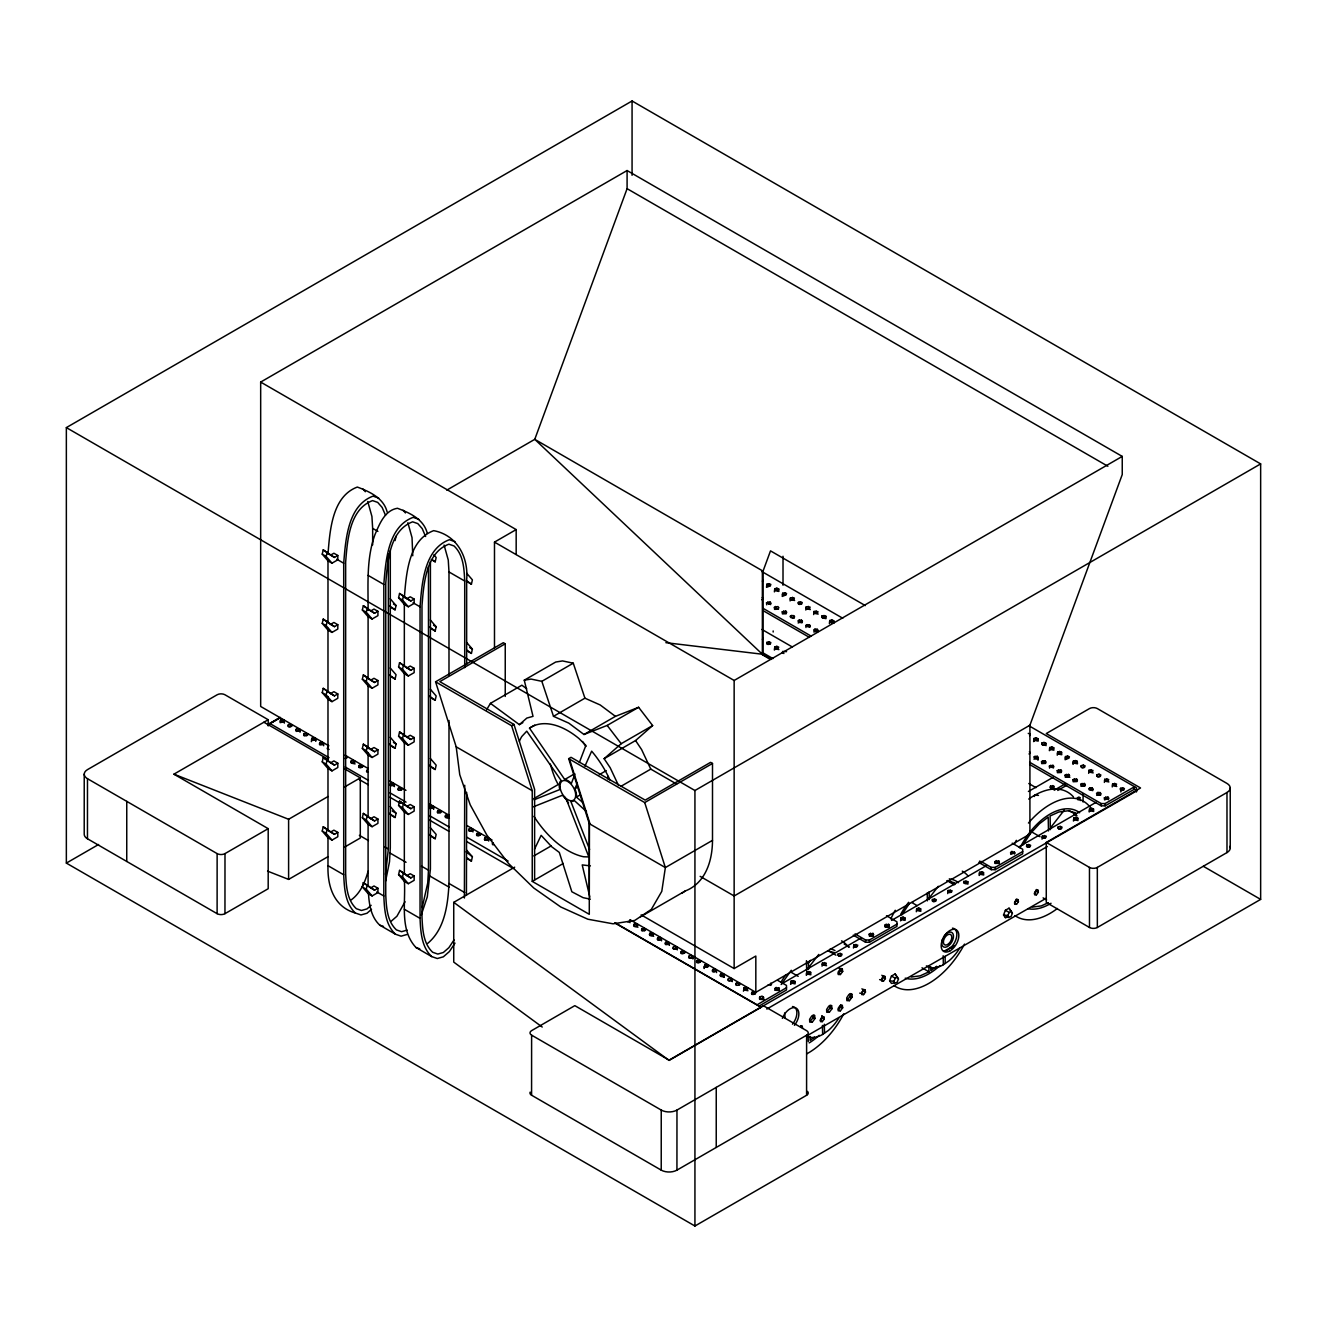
<?xml version="1.0" encoding="UTF-8"?>
<svg xmlns="http://www.w3.org/2000/svg" width="1327" height="1327" viewBox="0 0 1327 1327"><rect width="100%" height="100%" fill="white"/><g stroke="black" fill="none" stroke-linecap="round" stroke-linejoin="round"><path stroke-width="1.5" d="M84.231 774.155L84.215 834.219A11.114 6.419 0 0 0 87.466 838.764L217.114 913.673A5.557 3.201 0 0 0 224.96 913.673L268.187 888.725L268.203 828.662L173.92 774.172L268.203 719.732L224.993 694.784A5.557 3.201 0 0 0 217.13 694.784L87.482 769.627A11.114 6.419 0 0 0 87.482 778.7L87.466 838.764M126.745 861.439L126.762 801.375L87.482 778.7M217.114 913.673L217.13 853.609L126.762 801.375M224.96 913.673L224.993 853.609L268.203 828.662M268.203 725.935L268.203 719.732M367.032 772.198L367.032 769.925L366.517 771.369L368.359 772.115M531.58 1095.223L531.613 1035.16A5.557 3.218 0 0 1 531.613 1030.631L574.823 1005.65L669.107 1060.14L763.39 1005.717L806.617 1030.681A5.557 3.201 0 0 1 806.617 1035.226L806.584 1095.289L676.936 1170.132A11.114 6.419 0 0 1 661.228 1170.132L531.58 1095.223A5.557 3.218 0 0 1 530.153 1092.121M661.228 1170.132L661.244 1110.069L531.613 1035.16M676.936 1170.132L676.969 1110.069L806.617 1035.226M716.232 1147.424L716.248 1087.377M773.177 632.017L773.177 630.955M872.967 933.412L872.967 935.684L869.384 936.033L869.168 934.191L872.967 933.412L873.68 934.656L872.386 935.485L869.168 934.191M998.684 860.841L998.684 863.114L995.101 863.446L994.885 861.605L998.684 860.841L999.397 862.069L998.103 862.915L994.885 861.605M1083.064 802.006L1083.097 793.795M812.323 1022.105L810.349 1020.961L812.937 1017.975L813.069 1015.022L814.546 1015.454L815.043 1018.456L812.323 1022.105L809.735 1022.105L809.603 1019.302L811.825 1015.868L814.546 1015.454M822.325 1021.624L820.351 1020.48L822.259 1016.333L823.885 1016.963L824.233 1019.07L822.325 1021.624L820.517 1021.624L820.418 1019.667L821.977 1017.262L823.885 1016.963M829.342 1012.269L827.368 1011.141L829.956 1008.155L830.088 1005.202L831.565 1005.634L832.062 1008.636L829.342 1012.269L826.754 1012.269L826.621 1009.482L828.844 1006.048L831.565 1005.634M840.406 974.516L838.448 973.388L840.621 970.866L840.737 968.395L842.28 968.926L842.695 971.464L840.406 974.516L838.233 974.516L838.117 972.16L839.991 969.274L842.28 968.926M840.406 1010.809L838.233 1010.809L838.117 1008.454L839.991 1005.567L842.28 1005.219L842.695 1007.757L840.406 1010.809L838.448 1009.681L840.621 1007.16L840.737 1004.688M849.446 1000.658L847.489 999.53L850.076 996.544L850.209 993.591L851.669 994.023L852.166 997.025L849.446 1000.658L846.858 1000.658L846.726 997.854L848.948 994.437L851.669 994.023M859.714 993.127L861.605 993.475L863.495 989.345L865.121 989.992L865.469 992.082L863.578 994.603L861.77 994.603L861.687 992.662L863.23 990.29L865.121 989.992M879.619 979.625L881.51 979.973L883.4 975.843L885.026 976.49L885.374 978.58L883.483 981.101L881.675 981.101L881.592 979.16L883.135 976.788L885.026 976.49M1016.532 904.284L1014.558 903.156L1016.449 899.026L1018.074 899.673L1018.423 901.763L1016.532 904.284L1014.724 904.284L1014.641 902.343L1016.183 899.971L1018.074 899.673M1036.437 894.813L1034.463 893.668L1036.354 889.554L1037.979 890.201L1038.328 892.275L1036.437 894.813L1034.629 894.813L1034.546 892.872L1036.088 890.483L1037.979 890.201M1078.171 800.065L1078.304 797.129L1079.763 797.544L1080.261 800.563M327.985 554.155C329.876 530.883 331.999 496.464 357.328 487.059C369.652 491.653 383.835 498.123 387.185 512.156M371.527 909.294L366.998 913.241L360.977 914.95L355.354 913.009C345.037 903.322 344.356 887.995 343.71 874.758L343.71 563.229C345.601 539.956 347.724 505.537 373.036 496.132L378.659 498.073M368.093 610.437C368.226 585.141 366.169 558.982 374.927 534.715C379.406 524.248 384.681 510.331 397.436 508.274C409.761 512.869 423.943 519.338 427.294 533.371M407.124 934.457L401.086 936.165L395.463 934.225C385.145 924.537 384.465 909.211 383.818 895.974L383.818 584.444C385.709 561.172 387.832 526.753 413.145 517.348L418.768 519.288M388.363 553.94L388.363 848.981L385.51 874.427M404.337 597.731C406.228 574.458 408.351 540.039 433.664 530.651C457.251 535.08 468.68 557.556 466.656 579.899L466.656 664.495M454.995 943.132L449.389 951.559L443.351 956.817L437.313 958.525L431.706 956.585C421.372 946.914 420.692 931.587 420.045 918.35L420.045 606.804C421.936 583.532 424.059 549.113 449.389 539.707L454.995 541.665M428.472 566.911L428.472 870.197L427.742 882.936L422.218 907.469M448.99 720.495L448.99 883.483C447.912 904.516 444.844 929.149 427.642 943.414M464.4 898.014L464.715 785.269M466.424 895.41L466.656 792.401M1038.178 757.468L1037.979 760.155L1037.216 756.274L1033.667 756.987L1036.868 758.53L1038.178 757.468L1037.216 756.274M704.372 966.438L704.173 968.494L704.886 964.994L707.026 964.58L708.485 965.326L708.286 966.637L704.372 966.438L704.886 964.994M766.724 585.506L766.525 587.347L769.726 586.053L768.98 583.664L766.923 584.212L766.724 585.506L770.323 585.854L770.821 584.411L768.98 583.664M774.387 591.892L774.786 588.74L776.842 588.193L778.684 588.956L778.883 591.427L775.333 590.697L774.786 588.74M774.586 648.206L778.169 648.538L778.684 647.112L776.842 646.349L774.786 646.913L774.387 650.048L775.333 648.853L778.883 649.583M782.432 594.579L782.233 596.42L785.451 595.126L784.688 592.738L782.648 593.285L782.432 594.579L786.032 594.927L786.546 593.484L784.688 592.738M813.667 614.567L814.065 611.432L817.979 611.631L817.465 613.074L813.866 612.726M829.375 623.64L829.79 620.505L831.83 619.958L833.688 620.704L833.887 623.176L830.337 622.446L829.79 620.505M790.809 982.494L790.61 984.319L791.555 983.141L795.105 983.854L794.906 981.383L793.065 980.636L791.008 981.184L790.809 982.494L794.392 982.826L794.906 981.383M806.517 973.421L806.318 975.245L807.264 974.068L810.83 974.781L810.631 972.309L808.773 971.563L806.716 972.11L806.517 973.421L810.117 973.753L810.631 972.309M822.027 966.172L822.441 963.037L826.339 963.236L825.825 964.679L822.226 964.347M900.801 918.981L900.602 920.822L901.564 919.628L905.114 920.357L904.914 917.886L903.057 917.123L901 917.687L900.801 918.981L904.4 919.312L904.914 917.886M916.327 911.749L916.725 908.613L918.782 908.05L920.623 908.813L920.822 911.284L917.272 910.554L916.725 908.613M979.376 873.614L979.177 875.455L980.122 874.261L983.689 874.991L983.489 872.519L981.632 871.773L979.575 872.32L979.376 873.614L982.975 873.962L983.489 872.519M1033.866 739.753L1033.667 741.577L1034.629 740.4L1038.178 741.113L1037.979 738.641L1036.122 737.895L1034.065 738.442L1033.866 739.753L1037.465 740.084L1037.979 738.641M1049.591 748.826L1049.392 750.651L1050.337 749.473L1053.887 750.186L1053.688 747.715L1051.847 746.968L1049.79 747.516L1049.591 748.826L1053.174 749.158L1053.688 747.715M1057.237 755.196L1057.636 752.061L1059.692 751.513L1061.55 752.26L1061.749 754.731L1058.2 754.001L1057.636 752.061M1065.299 757.899L1065.1 759.724L1068.301 758.43L1067.555 756.042L1065.498 756.589L1065.299 757.899L1068.899 758.231L1069.413 756.788L1067.555 756.042M1073.161 762.428L1072.962 764.269L1073.908 763.075L1077.458 763.805L1077.259 761.333L1075.417 760.587L1073.361 761.134L1073.161 762.428L1076.744 762.776L1077.259 761.333M1073.659 819.174L1073.46 821.015L1074.422 819.837L1077.972 820.55L1077.773 818.079L1075.915 817.332L1073.858 817.88L1073.659 819.174L1077.259 819.522L1077.773 818.079M1089.384 810.117L1089.185 811.942L1090.13 810.764L1093.68 811.477L1093.481 809.006L1091.64 808.259L1089.583 808.807L1089.384 810.117L1092.967 810.449L1093.481 809.006M1112.242 786.944L1112.64 783.809L1116.554 784.008L1116.04 785.451L1112.441 785.12M284.194 720.362L283.995 721.672L280.08 721.473L280.594 720.03L282.734 719.616L284.194 720.362L284.393 723.066L282.734 719.616M299.902 729.435L299.703 730.746L295.805 730.547L296.319 729.104L298.459 728.689L299.902 729.435L300.101 732.139L298.459 728.689M315.61 738.509L315.411 739.819L311.513 739.62L312.027 738.177L314.167 737.762L315.61 738.509L315.826 741.212L314.167 737.762M323.473 743.054L323.274 744.347L319.376 744.148L319.89 742.705L322.03 742.307L323.473 743.054L323.672 745.757M394.185 783.875L393.986 785.186L390.088 784.97L390.602 783.544L392.742 783.129L394.185 783.875L394.384 786.579L392.742 783.129M433.481 806.567L433.282 807.861L429.367 807.662L429.882 806.219L432.021 805.804L433.481 806.567L433.68 809.254L432.021 805.804M472.76 829.242L472.561 830.536L470.504 831.1L468.663 830.337L469.177 828.894L471.317 828.496L472.76 829.242L472.959 831.946M488.485 838.316L488.27 839.609L486.229 840.157L484.372 839.41L484.886 837.967L487.026 837.569L488.485 838.316L488.684 841.019L487.026 837.569M629.91 919.959L629.711 921.27L627.654 921.817M661.344 938.106L661.128 939.416L659.088 939.964L657.23 939.217L657.744 937.774L659.884 937.36L661.344 938.106L661.543 940.81M669.19 942.651L668.99 943.945L666.934 944.492L665.092 943.746L665.607 942.303L667.746 941.905L669.19 942.651L669.389 945.355L667.746 941.905M677.052 947.179L676.853 948.49L674.796 949.037L672.938 948.291L673.452 946.848L675.609 946.433L677.052 947.179L677.251 949.883L675.609 946.433M692.76 956.253L692.561 957.563L690.504 958.111L688.663 957.364L689.177 955.921L691.317 955.506L692.76 956.253L692.959 958.957L691.317 955.506M716.331 969.871L716.132 971.165L714.092 971.712L712.234 970.966L712.748 969.523L714.888 969.108L716.331 969.871L716.547 972.575M766.923 642.368L766.724 643.678L768.167 644.424L770.323 644.01L770.821 642.567L768.98 641.82L766.923 642.368L767.47 644.325L769.726 644.209L768.98 641.82M790.494 597.813L790.295 599.124L791.738 599.87L793.894 599.456L794.409 598.029L790.494 597.813L790.096 600.949M732.056 978.944L731.857 980.238L729.8 980.786L727.942 980.039L728.457 978.596L730.596 978.181L732.056 978.944L732.255 981.648L730.596 978.181M798.356 602.358L798.157 603.652L799.6 604.415L801.74 604.001L802.254 602.558L800.413 601.811L798.356 602.358L798.904 604.316L801.16 604.2L800.413 601.811M806.219 606.887L806.003 608.197L807.463 608.944L809.603 608.529L810.117 607.102L806.219 606.887L805.804 610.022M821.927 615.96L821.728 617.271L823.171 618.017L825.311 617.602L825.825 616.176L821.927 615.96L822.475 617.918L826.024 618.631L825.825 616.176M763.473 997.091L763.274 998.385L761.234 998.932L759.376 998.186L759.89 996.743L762.03 996.328L763.473 997.091L763.688 999.795L762.03 996.328M838.15 953.964L837.951 955.274L839.394 956.021L841.534 955.606L842.048 954.179L840.207 953.416L838.15 953.964L838.697 955.921L840.953 955.805L840.207 953.416M853.858 944.89L853.659 946.201L855.119 946.947L857.259 946.533L857.773 945.106L853.858 944.89L853.46 948.025M932.433 899.54L932.234 900.834L933.677 901.58L935.834 901.182L936.348 899.739L934.49 898.976L932.433 899.54L932.981 901.481L935.236 901.365L934.49 898.976M948.158 890.467L947.942 891.761L949.402 892.507L951.542 892.109L952.056 890.666L948.158 890.467L947.743 893.602M963.866 881.393L963.667 882.687L965.111 883.434L967.25 883.036L967.765 881.592L963.866 881.393L964.414 883.334L967.964 884.064L967.765 881.592M1041.927 742.987L1041.728 744.281L1043.171 745.044L1045.328 744.629L1045.825 743.186L1043.984 742.44L1041.927 742.987L1042.475 744.928L1044.731 744.812L1043.984 742.44M1026.716 845.1L1026.517 846.394L1027.977 847.157L1030.117 846.742L1030.631 845.299L1028.773 844.553L1026.716 845.1L1027.28 847.041L1029.52 846.925L1028.773 844.553M1042.441 836.027L1042.242 837.32L1043.686 838.083L1045.825 837.669L1046.339 836.226L1042.441 836.027L1042.027 839.162M1058.15 826.953L1057.951 828.247L1059.394 829.01L1061.55 828.595L1062.048 827.152L1060.207 826.406L1058.15 826.953L1058.697 828.911L1060.953 828.794L1060.207 826.406M1081.223 765.662L1081.007 766.973L1082.467 767.719L1084.607 767.305L1085.121 765.861L1083.263 765.115L1081.223 765.662L1081.77 767.62L1084.026 767.504L1083.263 765.115M1089.069 770.207L1088.87 771.501L1090.313 772.248L1092.469 771.85L1092.984 770.406L1089.069 770.207L1088.671 773.342M1096.931 774.736L1096.732 776.046L1098.175 776.793L1100.315 776.378L1100.829 774.935L1098.988 774.188L1096.931 774.736L1097.479 776.693L1099.735 776.577L1098.988 774.188M1104.794 779.281L1104.578 780.575L1106.038 781.321L1108.178 780.906L1108.692 779.48L1104.794 779.281L1104.379 782.416M1120.502 788.354L1120.303 789.648L1121.746 790.394L1123.886 789.98L1124.4 788.553L1122.559 787.79L1120.502 788.354L1121.05 790.295L1123.305 790.179L1122.559 787.79M1120.801 791.97L1121.016 790.66L1123.057 790.112M322.245 554.172L323.224 549.876L334.487 557.423L337.804 555.499L337.804 559.828L331.982 563.179L328.051 560.923L322.245 554.172L326.177 556.444L331.982 563.179M326.177 556.444L327.139 552.148M322.245 623.408L323.224 619.112L334.487 626.643L337.804 624.718L337.804 629.048L331.982 632.415L328.051 630.143L322.245 623.408L326.177 625.68L331.982 632.415M326.177 625.68L327.139 621.368M322.245 692.644L323.224 688.331L334.487 695.879L337.804 693.955L337.804 698.284L331.982 701.651L328.051 699.379L322.245 692.644L326.177 694.9L331.982 701.651M326.177 694.9L327.139 690.604M322.245 761.864L323.224 757.568L334.487 765.115L337.804 763.191L337.804 767.52L331.982 770.887L328.051 768.615L322.245 761.864L326.177 764.136L331.982 770.887M326.177 764.136L327.139 759.84M362.354 610.005L363.333 605.709L374.596 613.256L377.93 611.332L377.93 615.662L372.091 619.012L368.16 616.756L362.354 610.005L366.285 612.278L372.091 619.012M366.285 612.278L367.264 607.982M322.245 831.1L323.224 826.804L334.487 834.335L337.804 832.411L337.804 836.74L331.982 840.107L328.051 837.835L322.245 831.1L326.177 833.373L331.982 840.107M326.177 833.373L327.139 829.06M362.354 679.242L363.333 674.945L374.596 682.476L377.93 680.552L377.93 684.881L372.091 688.249L368.16 685.976L362.354 679.242L366.285 681.514L372.091 688.249M395.081 540.603L396.06 536.29M366.285 681.514L367.264 677.201M362.354 748.478L363.333 744.165L374.596 751.712L377.93 749.788L377.93 754.118L372.091 757.485L368.16 755.212L362.354 748.478L366.285 750.734L372.091 757.485M391.15 607.567L395.081 609.823L396.06 605.527L390.238 598.776M398.581 597.764L399.56 593.451L410.823 600.998L414.157 599.074L414.157 603.403L408.334 606.771L404.403 604.498L398.581 597.764L402.512 600.02L408.334 606.771M366.285 750.734L367.264 746.438M402.512 600.02L403.491 595.723M362.354 817.697L363.333 813.401L374.596 820.949L377.93 819.024L377.93 823.354L372.091 826.704L368.16 824.449L362.354 817.697L366.285 819.97L372.091 826.704M391.15 676.787L395.081 679.059L396.06 674.746L390.238 668.012M398.581 666.983L399.56 662.687L410.823 670.235L414.157 668.31L414.157 672.64L408.334 675.99L404.403 673.734L398.581 666.983L402.512 669.256L408.334 675.99M366.285 819.97L367.264 815.674M402.512 669.256L403.491 664.96M431.258 559.546L435.19 561.819L436.168 557.506L433.846 554.819M362.354 886.934L363.333 882.637L374.596 890.168L377.93 888.244L377.93 892.573L372.091 895.941L368.16 893.668L362.354 886.934L366.285 889.206L372.091 895.941M391.15 746.023L395.081 748.295L396.06 743.983L390.238 737.248M398.581 736.22L399.56 731.923L410.823 739.454L414.157 737.53L414.157 741.859L408.334 745.227L404.403 742.954L398.581 736.22L402.512 738.492L408.334 745.227M366.285 889.206L367.264 884.893M402.512 738.492L403.491 734.179M431.258 628.782L435.19 631.038L436.168 626.742L430.346 619.991M391.15 815.259L395.081 817.515L396.06 813.219L390.238 806.468M398.581 805.456L399.56 801.143L410.823 808.69L414.157 806.766L414.157 811.096L408.334 814.463L404.403 812.19L398.581 805.456L402.512 807.712L408.334 814.463M402.512 807.712L403.491 803.416M431.258 698.002L435.19 700.274L436.168 695.978L430.346 689.227M398.581 874.675L399.56 870.379L410.823 877.927L414.157 876.002L414.157 880.332L408.334 883.699L404.403 881.427L398.581 874.675L402.512 876.948L408.334 883.699M402.512 876.948L403.491 872.652M467.502 581.906L471.417 584.179L472.395 579.866L466.59 573.131M431.258 767.238L435.19 769.511L436.168 765.198L430.346 758.463M467.502 651.142L471.417 653.415L472.395 649.102L466.59 642.368M431.258 836.474L435.19 838.73L436.168 834.434L430.346 827.7M467.502 858.834L471.417 861.107L472.395 856.794L466.59 850.06M368.093 871.258C365.107 881.957 360.529 893.088 351.29 899.839M385.593 881.145L389.508 861.754L390.304 847.853L390.304 550.755M288.457 724.559L287.942 726.002L289.8 726.748L291.84 726.201L292.04 724.907L288.457 724.559L288.457 726.831L290.945 726.533L290.596 724.16M304.165 733.632L303.651 735.075L305.509 735.822L307.565 735.274L307.764 733.98L304.165 733.632L304.165 735.904M327.736 747.25L327.222 748.693L329.079 749.44M351.307 760.852L350.792 762.295L352.65 763.042L354.707 762.494L354.906 761.2L351.307 760.852L351.307 763.125L355.105 763.904M359.169 765.397L358.655 766.84L360.513 767.587L362.553 767.039L362.769 765.729L359.169 765.397L359.169 767.669L361.657 767.371L361.309 764.982M398.448 788.072L397.951 789.515L399.792 790.262L401.849 789.714L402.048 788.42L398.448 788.072L398.448 790.345M437.744 810.764L437.23 812.19L439.088 812.953L441.128 812.389L441.327 811.096L437.744 810.764L437.744 813.02M445.607 815.292L445.092 816.735L446.934 817.482L448.99 816.934L449.19 815.624L445.607 815.292L445.607 817.565L449.389 818.328M477.023 833.439L476.509 834.882L478.367 835.628L480.424 835.081L480.623 833.771L477.023 833.439L477.023 835.711L479.528 835.413L479.18 833.024M634.173 924.173L633.659 925.599L635.517 926.362L637.557 925.798L637.773 924.504L634.173 924.173L634.173 926.428L637.972 927.208M762.461 581.309L762.975 579.882M642.036 928.701L641.522 930.144L643.363 930.891L645.42 930.343L645.619 929.033L642.036 928.701L642.036 930.973M649.882 933.229L649.367 934.672L651.225 935.435L653.282 934.871L653.481 933.578L649.882 933.229L649.882 935.502L653.68 936.281M778.684 588.956L778.169 590.382L774.586 590.051M762.461 639.465L762.975 638.038M681.315 951.376L680.801 952.819L682.659 953.566L684.715 953.018L684.914 951.724L681.315 951.376L681.315 953.649L683.803 953.35L683.455 950.978M697.023 960.449L696.526 961.893L698.367 962.639L700.424 962.092L700.623 960.798L697.023 960.449L697.023 962.722L699.528 962.423L699.18 960.051M833.688 620.704L833.174 622.147L829.574 621.799M720.611 974.068L720.097 975.511L721.938 976.257L723.995 975.71L724.194 974.4L720.611 974.068L720.611 976.34L724.393 977.103M736.319 983.141L735.805 984.584L737.663 985.331L739.703 984.783L739.902 983.473L736.319 983.141L736.319 985.414M744.182 987.67L743.667 989.113L747.565 989.312L747.764 988.018L746.321 987.255L744.182 987.67L743.452 991.186M752.027 992.214L751.513 993.641L753.371 994.404L755.428 993.857L755.627 992.546L752.027 992.214L752.027 994.47L754.516 994.188L754.167 991.8M920.623 908.813L920.109 910.239L916.526 909.907M1029.603 735.556L1030.117 734.113L1028.259 733.367M1034.38 796.499L1034.894 795.055L1038.477 795.404M1061.55 752.26L1061.036 753.703L1057.437 753.354M1050.602 785.982L1050.088 787.425L1051.946 788.172L1054.003 787.624L1054.202 786.33L1050.602 785.982L1050.602 788.255L1054.401 789.034M328.847 745.824L260.673 706.462L260.673 382.076L627.09 170.536L627.09 188.666L534.764 439.337L446.801 490.127M763.042 655.356L763.042 571.141L770.506 550.871L865.304 605.593M630.242 919.827L755.826 992.331L1029.918 834.086L1029.918 725.222L1122.244 474.552L1122.244 456.405L627.09 170.536M574.973 773.989L571.356 783.511A12.225 7.05 60 0 0 564.738 779.513L529.506 728.158L534.748 725.139M579.335 762.561L585.87 745.409L578.92 738.509A73.333 42.348 60 0 0 529.506 728.158M889.604 980.786L891.445 976.075L895.111 973.952L898.479 979.044L897.052 982.461L891.445 983.39L889.604 980.786L893.817 981.283L894.68 983.39M1003.544 915.016L1005.368 910.289L1009.034 908.182L1012.401 913.275L1010.975 916.692L1005.368 917.62L1003.544 915.016L1007.757 915.514L1008.603 917.62M405.034 901.763L396.922 916.244L391.399 921.054M421.173 915.248L427.294 896.836L430.412 869.069L430.412 561.669M582.636 802.354L576.382 797.096A12.225 7.05 60 0 0 574.84 788.769L577.361 783.129M584.925 766.21L591.66 751.165A73.333 42.348 60 0 1 609.989 780.044M534.482 849.263L541.134 835.346L551.7 846.742L559.314 852.432L571.837 891.761L583.117 897.666L590.366 899.175M893.817 981.283L895.343 978.264L897.483 977.054M1007.757 915.514L1009.266 912.478L1011.406 911.284M311.314 741.677L312.027 738.177M486.545 709.829L490.443 703.36L521.876 685.213L526.703 688.763M781.155 984.518L791.274 970.286M901.879 914.817L909.459 903.372M1022.984 844.901L1030.565 833.439L1039.472 823.735L1048.197 817.117L1048.496 830.918M454.033 939.947L448.874 947.677L443.351 952.487L437.827 954.063L432.668 952.272C423.213 943.414 422.583 929.348 421.986 917.222L421.986 605.676C423.728 584.361 425.668 552.795 448.874 544.186L454.033 545.961C463.488 554.835 464.118 568.885 464.715 581.027L464.715 667.68M951.525 948.573L953.698 945.388M810.465 960.333L808.574 962.855L806.783 962.855M807.712 968.644L818.792 954.428M928.452 898.943L938.289 886.303M1050.785 827.434L1064.32 810.067M490.443 703.36L519.371 724.642L526.836 718.073L533.023 716.348L524.265 680.187L555.698 662.04L562.515 660.929L573.264 663.185L584.925 698.184L600.202 704.969L615.429 716.348L638.619 707.291L652.635 725.554L635.567 740.549L604.133 758.696L610.171 767.703L618.515 785.468M604.133 758.696L621.202 743.701L652.635 725.554M371.145 905.296L366.998 908.912L361.475 910.471L356.333 908.696C346.861 899.822 346.247 885.772 345.65 873.647L345.65 562.101C347.375 540.769 349.333 509.22 372.539 500.611L377.681 502.386L382.11 507.395L385.51 515.291M761.864 599.754L763.174 598.693L762.229 597.498M1029.022 753.985L1030.316 752.923L1029.37 751.745M774.885 988.449L778.684 987.67L779.397 988.914L778.103 989.743L774.885 988.449L775.084 990.274L778.684 989.942L778.684 987.67M884.893 925.118L888.675 924.338L889.405 925.582L888.095 926.428L884.893 925.118L885.092 926.959L888.675 926.611L888.675 924.338M1010.61 852.531L1011.904 851.47L1015.122 852.996L1011.556 853.725L1010.61 852.531L1010.809 854.372M814.463 1037.1L810.133 1040.385L810.051 1036.437M936.63 966.305L930.857 970.684L930.774 966.736M913.225 901.663L911.931 902.609L917.156 905.644M681.862 893.237L685.313 890.948A106.575 61.54 60 0 0 712.499 840.356L712.499 763.456L710.592 762.345L645.187 800.115L571.025 757.302L568.669 758.662L589.288 823.652L589.288 914.32L532.243 881.377L532.243 790.726L511.625 725.736L435.571 681.813L503.331 642.699L505.239 643.794L505.239 696.426M766.525 602.757L770.075 602.043L771.037 603.221L769.726 604.299L766.525 602.757L766.724 604.83M774.387 607.302L777.937 606.572L778.883 607.766L777.589 608.828L774.387 607.302L774.586 609.358L778.485 609.159M782.233 611.83L785.8 611.117L786.745 612.294L785.451 613.373L782.233 611.83L782.432 613.903L786.347 613.704L785.8 611.117M791.39 615.529L790.096 616.375L790.809 617.602L793.297 617.901L794.608 616.839L793.646 615.645L791.39 615.529L792.153 617.685L794.193 618.233L793.646 615.645M799.252 620.074L797.958 620.903L798.672 622.147L801.16 622.446L802.453 621.368L801.508 620.19L799.252 620.074L799.999 622.214L802.055 622.778L801.508 620.19M805.804 625.448L809.37 624.718L810.316 625.913L809.022 626.974L805.804 625.448L806.003 627.505M814.96 629.147L813.667 629.977L814.38 631.221L816.868 631.519L818.178 630.441L817.216 629.263L814.96 629.147L815.723 631.287L817.764 631.851L817.216 629.263M1041.529 761.532L1045.079 760.819L1046.041 761.997L1044.731 763.058L1041.529 761.532L1041.728 763.606L1045.626 763.39L1045.079 760.819M1049.392 766.061L1052.941 765.347L1053.887 766.525L1052.593 767.603L1049.392 766.061L1049.591 768.134M1057.237 770.605L1060.804 769.892L1061.749 771.07L1060.439 772.132L1057.237 770.605L1057.437 772.679L1061.351 772.463L1060.804 769.892M1065.1 775.134L1068.65 774.421L1069.612 775.598L1068.301 776.677L1065.1 775.134L1065.299 777.207L1069.197 777.008L1068.65 774.421M1072.962 779.679L1076.512 778.949L1077.458 780.143L1076.164 781.205L1072.962 779.679L1073.161 781.736L1077.06 781.537L1076.512 778.949M1080.808 784.207L1084.375 783.494L1085.32 784.672L1084.026 785.75L1080.808 784.207L1081.007 786.281L1084.922 786.082L1084.375 783.494M1089.965 787.906L1088.671 788.752L1089.384 789.98L1091.872 790.278L1093.183 789.217L1092.221 788.022L1089.965 787.906L1090.728 790.063L1092.768 790.61L1092.221 788.022M1097.827 792.451L1096.533 793.281L1097.247 794.525L1099.735 794.823L1101.028 793.745L1100.083 792.567L1097.827 792.451L1098.574 794.608L1100.63 795.155L1100.083 792.567M1104.379 797.826L1107.945 797.096L1108.891 798.29L1107.597 799.352L1104.379 797.826L1104.578 799.882L1106.436 799.136L1105.69 796.98M758.911 1006.165L786.496 989.975L786.496 985.43L777.539 980.271M280.329 717.509L269.945 723.547L329.046 757.667M786.496 987.703L757.087 1004.804L615.612 923.111M766.807 1009.067L1047.335 846.51M66.35 427.609L632.067 100.985L1260.65 463.903L1260.65 899.391L694.933 1226.015L66.35 863.097L66.35 427.609L694.933 790.51L1260.65 463.903M323.224 549.876L330.556 555.15L333.89 553.226L337.804 555.499M323.224 619.112L330.556 624.387L333.89 622.463L337.804 624.718M363.333 605.709L370.664 610.984L373.998 609.06L377.93 611.332M494.49 647.808L494.49 542.113L516.17 529.589L516.17 554.47M399.56 593.451L406.891 598.726L410.225 596.802L414.157 599.074M267.54 724.691L280.063 717.476M323.224 688.331L330.556 693.606L333.89 691.682L337.804 693.955M363.333 674.945L370.664 680.22L373.998 678.296L377.93 680.552M66.35 863.097L98.58 844.503M399.56 662.687L406.891 667.962L410.225 666.038L414.157 668.31M505.239 643.794L439.818 681.63L513.98 724.442L534.615 789.366L534.615 880.017M323.224 757.568L330.556 762.843L333.89 760.918L337.804 763.191M363.333 744.165L370.664 749.44L373.998 747.516L377.93 749.788M399.56 731.923L406.891 737.198L410.225 735.274L414.157 737.53M173.92 774.172L288.606 819.273L328.034 796.515M344.174 787.193L360.297 777.887L360.297 838.017L344.174 847.323M524.265 680.187L531.082 679.076L541.847 681.332L573.264 663.185M511.625 725.736L513.98 724.442M323.224 826.804L330.556 832.079L333.89 830.155L337.804 832.411M519.371 724.642L522.855 722.634M363.333 813.401L370.664 818.676L373.998 816.752L377.93 819.024M541.847 681.332L553.492 716.331L584.925 698.184M399.56 801.143L406.891 806.418L410.225 804.494L414.157 806.766M267.59 871.142L288.606 879.403L328.034 856.645M553.492 716.331L568.769 723.115L583.996 734.495L615.429 716.348M583.996 734.495L607.185 725.421L638.619 707.291M363.333 882.637L370.664 887.912L373.998 885.988L377.93 888.244M494.49 542.113L734.146 680.469L1122.244 456.405M564.738 779.513L573.463 774.47M533.736 798.672L558.169 784.556L555.631 779.596A73.333 42.348 60 0 1 550.34 764.037M399.56 870.379L406.891 875.654L410.225 873.73L414.157 876.002M574.84 788.769L578.323 786.745M599.273 774.653L606.257 770.622M576.382 797.096L579.882 795.072M621.086 786.247L650.777 769.113L676.637 784.041M533.819 855.932L551.286 845.846M542.229 1027.048L453.734 962.108L453.734 902.36L514.677 867.178M568.669 758.662L644.723 802.57L712.499 763.456M532.243 881.377L563.278 863.462M712.499 840.356L665.358 867.576L661.791 891.346L651.341 909.377L634.721 920.457L613.057 923.808L587.844 919.213L560.774 906.988L533.703 887.962L508.49 863.429L486.827 835.065L470.206 804.809L459.756 774.703L456.189 746.819L435.571 681.813M640.526 916.791L685.313 890.948M1029.918 725.222L734.146 895.974L700.158 876.367M641.14 914.867L734.146 968.561L755.826 956.037L755.826 992.331M1054.202 790.228L1064.884 784.058M1057.768 790.444L1066.676 785.302M782.117 983.606L861.057 938.023M891.562 920.407L986.658 865.503M1018.954 846.858L1096.119 802.321M855.069 933.893L865.536 939.98L869.467 939.98L896.969 924.106M980.786 861.306L991.252 867.394L995.184 867.394L1022.686 851.519M853.278 935.137L865.536 942.253L869.467 942.253L896.969 926.362L896.969 921.834L886.502 915.746M978.994 862.55L991.252 869.666L995.184 869.666L1022.686 853.792L1022.686 849.247L1012.219 843.176M1046.257 842.446L1140.54 787.973L1046.257 733.549L1089.467 708.585A5.557 3.201 0 0 1 1097.329 708.568L1226.977 783.428A11.114 6.419 0 0 1 1226.977 792.501L1226.994 852.564L1097.346 927.473A5.557 3.218 0 0 1 1089.484 927.473L1046.273 902.493L1046.257 842.446L1089.467 867.41A5.557 3.218 0 0 0 1097.329 867.41L1226.977 792.501M945.089 950.713L954.063 945.521M1005.368 917.62L1007.807 916.211M267.822 724.874L280.379 717.642M759.392 1008.105L1136.957 790.726L1133.673 788.736M807.596 1035.442L1046.174 898.279M1028.408 791.473L1053.356 777.174M1029.636 762.245L1101.211 803.565L1105.142 803.565L1134.552 786.729M1029.636 764.501L1101.211 805.837L1105.142 805.837L1134.452 789.2M1048.33 902.708L1041.297 905.91L1032.207 907.121M928.85 965.973L928.983 971.828L920.192 975.826L911.102 977.037M798.157 622.977L799.999 622.214M813.866 632.05L815.723 631.287M1033.866 759.061L1037.78 758.862M1096.732 795.354L1098.574 794.608M534.084 799.783L559.795 789.565A12.225 7.05 60 0 1 561.122 780.475L526.753 731.16L521.776 736.535A73.333 42.348 60 0 0 519.404 741.279M533.272 806.849L562.432 795.255L566.513 799.717L588.84 856.943L583.598 856.761A73.333 42.348 60 0 1 533.935 816.337M407.124 930.127L401.583 931.687L396.441 929.912C386.97 921.038 386.356 906.988 385.759 894.862L385.759 583.316C387.484 562.001 389.441 530.435 412.647 521.826L417.789 523.601L422.218 528.61L425.619 536.506M344.788 758.513L346.845 757.966L347.044 756.655L345.601 755.909L345.949 758.298M995.3 863.247L999.198 863.446M885.291 926.76L889.19 926.959M869.583 935.817L873.481 936.033M775.283 990.257L779.198 990.456M759.575 999.331L763.473 999.53M280.097 722.618L282.236 722.203M1066.327 776.909L1069.91 777.257M1077.043 797.975L1079.763 797.544M800.363 1026.584L802.254 1026.285L802.603 1028.375M283.082 722.004L280.594 722.303L280.594 720.03M298.807 731.077L296.319 731.376L296.319 729.104M312.027 740.449L314.516 740.151M393.091 785.518L390.602 785.8L390.602 783.544M432.37 808.193L429.882 808.491L429.882 806.219M487.374 839.941L484.886 840.24L484.886 837.967M668.095 944.277L665.607 944.575L665.607 942.303M675.957 948.822L673.452 949.12L673.452 946.848M691.666 957.895L689.177 958.194L689.177 955.921M704.886 967.267L707.374 966.968L707.026 964.58M730.945 980.57L728.457 980.869L728.457 978.596M744.182 989.942L747.964 990.722M762.378 998.717L759.89 999.015L759.89 996.743M791.041 599.771L794.608 600.484M806.766 608.844L810.316 609.557M818.178 614.102L814.612 613.373L814.065 611.432M1089.616 772.148L1093.183 772.878M1105.341 781.221L1108.891 781.951M1116.753 786.48L1113.187 785.766L1112.64 783.809M1042.989 837.984L1045.245 837.868L1044.498 835.479M948.705 892.408L950.961 892.291L950.198 889.919M854.406 946.848L856.661 946.732L855.915 944.343M826.539 965.708L822.989 964.994L822.441 963.037M981.433 863.048L979.641 863.048L979.542 861.107M767.985 985.098L771.534 984.369L770.821 983.141L770.821 985.414M665.872 642.683L762.361 654.228L771.335 659.403M590.382 865.884L582.205 864.905L589.885 897.168M850.076 996.544L852.166 997.025M829.956 1008.155L832.062 1008.636M812.937 1017.975L815.043 1018.456M1075.749 812.887L1067.87 810.814L1058.78 812.024L1050.088 815.989L1050.387 829.64M946.765 880.73L954.644 882.803M828.015 950.945L833.92 952.504M840.621 970.866L842.695 971.464M840.621 1007.16L842.695 1007.757M822.159 1018.39L824.233 1019.07M1036.271 891.595L1038.328 892.275M1016.366 901.083L1018.423 901.763M883.318 977.899L885.374 978.58M863.413 991.402L865.469 992.082M368.442 892.474C369.022 904.019 370.88 916.891 379.754 925.151L383.503 926.445M404.337 880.382C405.962 902.294 399.278 929.763 415.981 947.511L419.73 948.805M800.645 1025.638L802.254 1026.285M786.546 651.64L782.648 651.441L782.432 652.735L783.892 653.498M494.075 844.702L492.234 843.955L492.748 842.512L492.748 844.785M722.751 976.108L724.194 976.854M1005.368 910.289L1009.266 912.478M891.445 976.075L895.343 978.264M627.09 188.666L1107.879 466.258M763.042 571.141L534.764 439.337L762.361 654.228L762.361 571.522M762.013 571.638L842.745 618.249M1028.873 725.72L1136.459 787.823L1136.459 791.954M762.959 608.28L811.278 636.18M762.959 610.553L809.487 637.408M1203.34 866.299L1260.65 899.391M761.93 629.446L792.385 647.012M1028.79 783.511L1035.956 787.641M1069.031 810.515L1076.015 814.546M1073.56 813.866L1077.043 815.889M762.212 652.403L772.961 658.607M762.212 654.675L769.378 658.806M260.673 382.076L516.17 529.589M1030.084 830.984L1040.02 836.723M1043.105 897.881L1046.588 899.888M444.097 545.065L448.261 560.044L448.99 571.954L464.715 581.027M367.745 501.49L371.925 516.468L372.655 528.362L377.896 531.397M947.926 880.431L954.909 884.462M948.954 881.775L954.196 884.794M368.093 575.371L383.818 584.444M406.891 598.726L410.823 600.998M330.556 555.15L334.487 557.423M413.062 602.773L420.045 606.804M336.726 559.198L343.71 563.229M433.547 625.233L436.168 626.742M469.775 647.593L472.395 649.102M393.439 604.017L396.06 605.527M370.664 610.984L374.596 613.256M406.891 667.962L410.823 670.235M330.556 624.387L334.487 626.643M922 967.798L928.983 971.828M370.664 680.22L374.596 682.476M881.51 979.973L883.483 981.101M828.944 951.144L835.927 955.175M456.189 746.819L532.243 790.726M589.288 823.652L665.358 867.576L644.723 802.57M861.605 993.475L863.578 994.603M406.891 737.198L410.823 739.454M330.556 693.606L334.487 695.879M393.439 742.473L396.06 743.983M791.191 972.309L798.19 976.34M370.664 749.44L374.596 751.712M589.288 889.936L589.404 823.719M344.987 755.146L368.309 768.615M389.839 781.039L405.979 790.361M429.301 803.83L449.04 815.226M466.988 825.576L492.101 840.074M345.169 766.973L368.442 780.425M389.939 792.833L406.062 802.138M429.351 815.574L449.04 826.953M466.955 837.287L508.141 861.074M614.65 922.829L761.018 1007.342L669.107 1060.406L453.734 902.36M263.874 722.22L328.167 759.326M344.224 768.615L360.297 777.887M406.891 806.418L410.823 808.69M330.556 762.843L334.487 765.115M359.368 779.612L368.325 784.771M389.806 797.195L400.555 803.399M429.218 819.937L448.908 831.316M466.822 841.65L513.383 868.538M472.395 856.794L466.142 851.834M392.128 810.946L396.06 813.219M370.664 818.676L374.596 820.949M421.488 866.166L428.472 870.197M448.99 883.483L464.715 892.557M384.88 846.958L388.363 848.981M359.368 835.346L368.442 840.588M389.806 852.929L406.062 862.301M429.218 875.671L449.04 887.116M406.891 875.654L410.823 877.927M330.556 832.079L334.487 834.335M370.664 887.912L374.596 890.168M376.835 891.943L383.818 895.974M404.337 909.277L420.045 918.35M327.985 836.806L327.985 865.685L343.71 874.758M379.754 925.151L395.463 934.225M415.981 947.511L431.706 956.585M355.354 913.009C333.641 906.805 327.387 885.855 327.985 865.685M844.154 943.995L849.462 947.08M467.021 581.01L471.417 584.179M432.254 559.695L435.19 561.819M467.021 650.247L471.417 653.415M429.318 626.825L435.19 631.038M389.209 605.61L395.081 609.823M429.318 696.061L435.19 700.274M389.209 674.829L395.081 679.059M429.318 765.281L435.19 769.511M389.209 744.065L395.081 748.295M467.021 857.939L471.417 861.107M429.318 834.517L435.19 838.73M389.209 813.302L395.081 817.515M628.816 921.601L630.109 922.663M586.484 811.593L574.574 800.762L570.958 801.724L589.586 849.446M403.06 510.215L405.465 512.952M362.935 489L365.356 491.736M607.185 725.421L621.202 743.701M881.858 975.245L883.135 976.788M861.953 988.748L863.23 990.29M1009.034 908.182L1012.401 913.275M895.111 973.952L898.479 979.044M838.863 967.665L839.991 969.274M582.536 741.494L585.937 746.454M635.567 740.549L641.605 749.556L650.777 769.113M407.87 522.705L412.034 537.684L412.763 555.781M1082.119 783.378L1082.865 785.534M1074.256 778.833L1075.003 780.989M1066.394 774.304L1067.157 776.461M1058.548 769.776L1059.294 771.916M1050.685 765.231L1051.432 767.388M1042.823 760.703L1043.586 762.843M1034.977 756.158L1035.723 758.314M807.115 624.602L807.861 626.759M783.544 611.001L784.29 613.14M775.681 606.456L776.428 608.612M767.819 601.927L768.582 604.084M569.482 759.127L590.117 824.133M1114.697 783.262L1115.443 785.65M1106.834 778.717L1107.597 781.105M1091.126 769.643L1091.872 772.032M1091.64 808.259L1092.386 810.648M1075.417 760.587L1076.164 762.959M1059.692 751.513L1060.455 753.885M1075.915 817.332L1076.678 819.721M1051.847 746.968L1052.593 749.357M1036.122 737.895L1036.868 740.284M981.632 871.773L982.378 874.145M965.923 880.846L966.67 883.218M831.83 619.958L832.593 622.33M918.782 908.05L919.528 910.438M823.984 615.413L824.731 617.801M816.122 610.884L816.868 613.256M808.259 606.339L809.022 608.728M903.057 917.123L903.803 919.511M792.551 597.266L793.297 599.655M776.842 588.193L777.589 590.581M776.842 646.349L777.589 648.737M824.482 962.49L825.245 964.878M808.773 971.563L809.52 973.952M793.065 980.636L793.811 983.025M1089.583 808.807L1090.13 810.764M1073.361 761.134L1073.908 763.075M1065.498 756.589L1066.045 758.546M1073.858 817.88L1074.422 819.837M1049.79 747.516L1050.337 749.473M1034.065 738.442L1034.629 740.4M979.575 872.32L980.122 874.261M901 917.687L901.564 919.628M782.648 593.285L783.195 595.242M766.923 584.212L767.47 586.169M774.786 646.913L775.333 648.853M806.716 972.11L807.264 974.068M791.008 981.184L791.555 983.141M1107.945 797.096L1108.493 799.683M1052.941 765.347L1053.489 767.935M809.37 624.718L809.918 627.306M770.075 602.043L770.622 604.631M1011.904 851.47L1012.252 853.626M996.195 860.543L996.544 862.699M886.187 924.056L886.536 926.196M870.479 933.13L870.827 935.27M776.195 987.371L776.544 989.527M1052.742 785.567L1053.091 787.956M746.321 987.255L746.67 989.643M738.459 982.726L738.807 985.115M722.751 973.653L723.099 976.042M714.888 969.108L715.236 971.497L712.748 971.795L712.748 969.523M659.884 937.36L660.232 939.748L657.744 940.047L657.744 937.774M652.038 932.831L652.386 935.203M644.176 928.286L644.524 930.675M636.313 923.758L636.661 926.13M471.317 828.496L471.666 830.868L469.177 831.166L469.177 828.894M447.746 814.878L448.095 817.266M439.884 810.349L440.232 812.721M400.605 787.657L400.953 790.046M353.463 760.437L353.811 762.826M322.03 742.307L322.378 744.679L319.89 744.978L319.89 742.705M306.305 733.234L306.653 735.606M1045.825 743.186L1046.041 745.658M945.089 956.303L945.239 963.419M943.165 955.755L943.364 964.696M929.099 891.761L929.282 899.557M927.225 892.955L927.391 900.834M824.316 1024.228L824.515 1033.119M822.441 1025.456L822.64 1034.397M808.375 961.461L808.558 969.257M806.451 960.682L806.667 970.535M808.126 1035.674L808.259 1041.529M1230.229 787.956L1230.245 848.019M1097.329 867.41L1097.346 927.473M1089.467 867.41L1089.484 927.473M783.013 556.262L783.013 585.257M1105.142 803.565L1105.142 805.837M1101.211 803.565L1101.211 805.837M1014.392 851.768L1014.392 854.041M995.184 867.394L995.184 869.666M991.252 867.394L991.252 869.666M869.467 939.98L869.467 942.253M865.536 939.98L865.536 942.253M734.146 680.469L734.146 968.561M694.933 790.51L694.933 1226.015M632.067 100.985L632.067 175.297M448.99 571.954L448.99 675.111M404.337 603.918L404.337 665.822M404.337 672.009L404.337 735.971M404.337 742.158L404.337 804.046M404.337 812.306L404.337 874.194M372.655 528.362L372.655 544.866M368.093 614.567L368.093 678.528M368.093 684.715L368.093 748.677M368.093 752.807L368.093 816.768M368.093 822.956L368.093 884.844M327.985 560.342L327.985 622.23M327.985 628.417L327.985 692.379M327.985 696.509L327.985 760.471M327.985 766.658L327.985 830.619M288.606 819.273L288.606 879.403M1229.864 846.361A11.114 6.419 0 0 1 1226.994 852.564M676.969 1110.069A11.114 6.419 0 0 1 661.244 1110.069M807.48 1091.408A5.557 3.201 0 0 1 806.584 1095.289M224.993 853.609A5.557 3.201 0 0 1 217.13 853.609M943.431 937.26A8.327 4.81 -60 0 1 953.134 934.142A8.327 4.81 -60 0 1 947.08 946.732A8.327 4.81 -60 0 1 942.502 939.201M959.703 948.092A33.341 19.241 -60 0 1 948.921 960.897L942.784 965.094A33.341 19.241 -60 0 1 926.395 965.874M962.307 871.159A66.665 38.5 -60 0 1 968.03 875.903M964.497 944.094A66.665 38.5 -60 0 1 893.867 985.513M890.815 918.865A66.665 38.5 -60 0 1 895.244 910.256M939.947 965.592A54.988 31.748 -60 0 1 905.23 978.165M900.751 914.22A54.988 31.748 -60 0 1 908.647 902.294M949.269 878.872A54.988 31.748 -60 0 1 958.525 882.671M822.707 1016.582A8.327 4.81 -60 0 1 821.761 1015.702M785.236 1017.909A33.341 19.241 -60 0 1 784.655 1012.949M838.979 1017.792A33.341 19.241 -60 0 1 828.181 1030.598L822.06 1034.795A33.341 19.241 -60 0 1 807.115 1036.404M841.583 940.86A66.665 38.5 -60 0 1 848.434 946.964M851.702 994.487A66.665 38.5 -60 0 1 850.574 998.02M843.773 1013.795A66.665 38.5 -60 0 1 806.75 1053.837M819.223 1035.292A54.988 31.748 -60 0 1 809.205 1042.906M781.039 982.146A54.988 31.748 -60 0 1 785.501 975.245M830.254 948.871A54.988 31.748 -60 0 1 834.998 950.58M1028.442 823.055A66.665 38.5 -60 0 1 1090.263 807.347M1057.387 908.497A66.665 38.5 -60 0 1 1014.973 915.597M1014.475 843.756A66.665 38.5 -60 0 1 1016.349 840.339M1051.034 903.272A54.988 31.748 -60 0 1 1027.994 908.68M1019.949 847.92A54.988 31.748 -60 0 1 1079.631 812.754M1028.724 799.07A66.665 38.5 -60 0 1 1073.427 796.897M792.484 1006.529A12.507 7.216 -60 0 1 792.484 1024.195M782.366 1018.356A12.507 7.216 -60 0 1 796.283 1008.221A12.507 7.216 -60 0 1 794.442 1025.34M952.454 928.137A12.507 7.216 -60 0 1 955.689 940.213A12.507 7.216 -60 0 1 943.613 950.912M607.866 776.361A12.225 7.05 60 0 1 607.816 778.949M568.553 802.968A73.333 42.348 60 0 1 564.357 796.582M948.689 943.746A5.971 3.45 -60 0 0 950.58 934.473A5.971 3.45 -60 0 0 943.514 940.76A5.971 3.45 -60 0 0 948.689 943.746M949.999 950.862A12.507 7.216 -60 0 0 957.663 931.139A12.507 7.216 -60 0 0 942.352 939.98A12.507 7.216 -60 0 0 949.999 950.862M559.994 786.513A11.114 6.419 60 0 0 572.086 800.712A11.114 6.419 60 0 0 571.456 784.639A11.114 6.419 60 0 0 559.994 786.513"/></g></svg>
